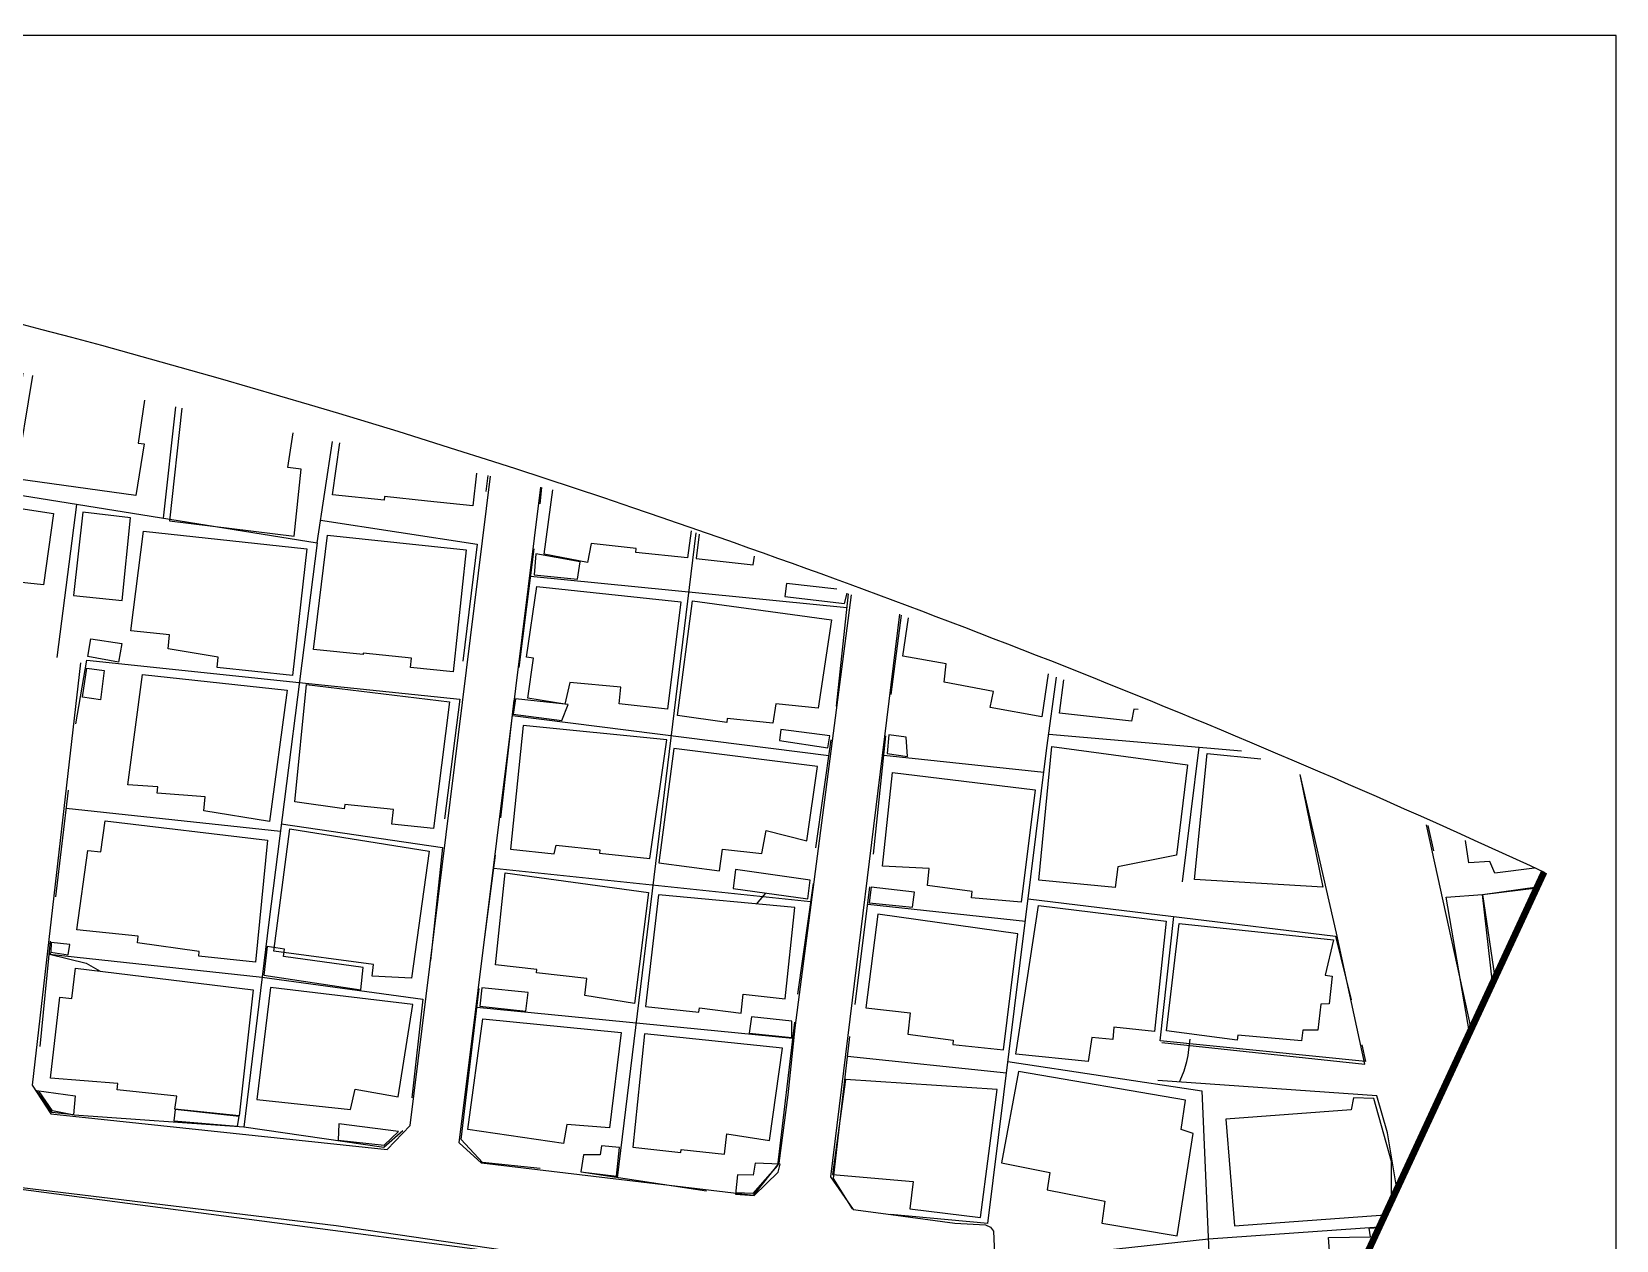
# Model space of a CAD drawing. Header units: millimetres. Extents: x 2406 to 3202, y 1103 to 1810.
# Drawn here: x 3084.3 to 3201.9, y 1529.6 to 1619.3 of the extents above; entities that cross this region are included whole.
import ezdxf
from ezdxf.xclip import XClip

# ---------------------------------------------------------------- set-up
doc = ezdxf.new("R2010")
doc.units = ezdxf.units.MM
doc.header["$LTSCALE"] = 10
doc.header["$MEASUREMENT"] = 0
doc.header["$XCLIPFRAME"] = 2
doc.linetypes.add('A-CENTR01', pattern=[2, 1.25, -0.25, 0.25, -0.25])
doc.layers.add('TN-MACL', color=6, linetype='A-CENTR01')
doc.layers.add('TZ-BASE', color=253, linetype='Continuous')
doc.layers.add('TX-PAPR', color=2, linetype='Continuous', plot=False)

# ---------------------------------------------------------------- blocks, each defined once
blk = doc.blocks.new('JD-222')
at = {"layer": 'TZ-BASE'}
for points, elevation in [([(681.6339873805991, 106.4465022086515), (682.3200223426393, 107.2601886908815)], 42.99999999999999), ([(629.2567999510502, 102.7891995763057), (629.1488406974531, 102.7258495699789), (631.889053281775, 102.0511951277731), (632.9242526283779, 101.459504591563)], 48.99999999999999), ([(713.0473389408726, 93.2804984964896), (713.084010582912, 93.35373913194053), (713.3723865431093, 94.0639020044764), (713.5826430459856, 94.74672716739587), (713.6773301002977, 95.20664494446828), (713.7358606819471, 95.63574536520173), (713.8115121166047, 96.40322556707542)], 39.99999999999999), ([(724.5550848286075, 75.38232760765823), (724.0791278022516, 81.69334054927458), (727.2033450829913, 81.72739026171621), (727.1208615500655, 82.3888783318107), (727.8231189718645, 82.4153530356416)], 41.98199999999998)]:
    blk.add_lwpolyline(points, dxfattribs=dict(at, elevation=elevation))
at = {"layer": 'TZ-BASE', "linetype": 'Continuous'}
for points in [[(625.9061356246821, 136.9715530627, 54.34661780867612), (627.8383382950269, 150.0828269117046, 56.71369879602004), (636.8450793853262, 148.610475073976, 55.97688666786189)], [(637.6159336724959, 135.0910639737267, 53.51521543920055), (639.085734855762, 148.1289866913867, 55.17094154990124), (647.8245257538802, 146.6385325190495, 53.98294569882155)], [(649.0159932764072, 133.2603161153966, 52.70580467668076), (651.0009336206713, 146.3790698950179, 52.54887111531016)], [(650.7044370039075, 146.4352563724678, 52.5693579862811), (662.5001410254044, 144.1999558023526, 51.7543164222938), (661.5417856827844, 137.0827245967521, 51.70883419216059)], [(665.576019321481, 136.1537461539556, 50.14242618637251), (666.3011273179727, 142.5117753607046, 49.82223128623465), (682.0880603553087, 140.7597513194778, 48.24854232277473)], [(671.3168125423545, 86.12643154332181, 47.46687105991383), (678.0470237824193, 141.2082230529049, 48.65136500154693)], [(613.4184171756206, 138.9769692272821, 55.23325297227594), (649.0159932764072, 133.2603161153966, 52.70580467668076), (645.4375322818814, 105.0908177542733, 50.69549010479246), (643.5748232419137, 89.88759901517187, 48.62877756753898), (630.9940557062218, 90.76224192112568, 49.29827599509996), (629.3723567826382, 91.08488197042607, 50.03690741246344), (628.3855973374739, 92.51825414737687, 50.03690741246344)], [(629.7235231942032, 124.7546765666921, 55.88410291839012), (631.1959615628002, 136.1220542141527, 53.9710371367398)], [(649.2730090389086, 134.958969938918, 52.68548446955245), (660.9065776132047, 133.1546746085805, 51.66153267282204), (659.8486598252202, 124.4772455565399, 51.75249713308848)], [(691.6418639582407, 122.011974787747, 46.13089348862258), (693.0196021445736, 132.5797159603389, 45.96897674934831), (694.5518817066622, 133.6168969204009, 45.96897674934831), (704.2299735126144, 132.8256242632051, 44.99027110679062)], [(664.0194759328733, 124.0107876314432, 50.08784751021265), (665.1306486647518, 132.8226373328071, 50.14242618637251)], [(668.5362370249641, 131.8556161614542, 50.09999999999999), (665.2511419024959, 132.4493971038028, 50.21799999999999), (665.1356830474397, 130.8845836156688, 50.17099999999999), (668.3461617661815, 130.5682493042259, 50.07599999999999), (668.5362370249641, 131.8556161614542, 50.09999999999999)], [(698.7944580053736, 82.7364912974881, 44.21518195541138), (703.1954545181652, 118.0544294407882, 45.29220116496601), (705.1807963753527, 132.7478857845417, 44.89411829903526)], [(664.873771082639, 130.7855403277499, 50.12980885158926), (688.3396277934953, 128.472510945925, 47.12544553459283)], [(688.4317730986222, 129.7325882497244, 47.023), (683.8631708041648, 130.2506906285125, 47.023), (683.7507506747497, 129.2855110003729, 47.023), (688.1756588575081, 128.7674563956971, 47.023), (688.4317730986222, 129.7325882497244, 47.023)], [(688.4700640551746, 129.6945966954227, 47.07874316459887), (687.5554588455998, 121.1254612482735, 47.40621522155805)], [(632.2235526808363, 126.1239777288865, 55.80424680519444), (634.5196094117418, 125.7907334831834, 55.80362979220898), (634.2905983212113, 124.4135753432347, 55.82824680519387), (632.0062665073492, 124.8158158222795, 55.82762979220932), (632.2235526808363, 126.1239777288865, 55.80424680519444)], [(631.1208423382777, 119.8259237620514, 54.01569290451747), (631.934850436257, 124.5600851257041, 55.61302882679613), (647.6977638610406, 122.8832681570784, 51.96524726751282)], [(631.6046026848198, 121.8118808735453, 55.42440321138973), (631.9376586983853, 123.9635858625406, 55.4221470787629), (633.2249179530772, 123.7745123802451, 55.40140321138959), (632.9391876022855, 121.6147812131094, 55.40289518291773), (631.6046026848198, 121.8118808735453, 55.42440321138973)], [(647.6977638610406, 122.8832681570784, 51.96524726751282), (659.6228826124861, 121.6544631258294, 51.58694181540356), (658.4725157642097, 112.7596446278912, 51.55237532050231)], [(662.6543744292285, 112.8531224686012, 49.91319574650109), (663.6432618033141, 121.5878210760711, 50.08784751021265)], [(667.6649160004163, 121.2534803211747, 50.09999999999999), (663.7603984110756, 121.6840159228013, 50.07599999999999), (663.5812495103455, 120.5302267356019, 50.07599999999999), (667.1794898409571, 120.0628622280201, 50.07599999999999), (667.6649160004163, 121.2534803211747, 50.09999999999999)], [(663.514509820292, 120.4505735033308, 50.06510805424652), (686.9990915840899, 117.4781585887831, 47.39127408995997)], [(687.0747145957721, 118.9460838474624, 47.25999999999999), (683.4322131571535, 119.4064090244938, 47.18899999999999), (683.3435566245171, 118.5812411511142, 47.18899999999999), (686.9232156940561, 118.0355471470975, 47.142), (687.0747145957721, 118.9460838474624, 47.25999999999999)], [(690.3081812634482, 110.1572351250798, 45.85981939702859), (691.242228595278, 118.9297962438141, 46.22185794888902)], [(692.7433475572616, 118.8451415477903, 46.09999999999999), (691.4515475020453, 119.0113119939051, 46.09999999999999), (691.3360780244402, 117.6259790057666, 46.09999999999999), (692.8496613618918, 117.3909648505214, 46.09999999999999), (692.7433475572616, 118.8451415477903, 46.09999999999999)], [(703.3312209419964, 119.0592327275663, 45.26497850456953), (721.6503491757612, 117.461620373826, 43.30371806354167)], [(687.164398439636, 118.6329491101787, 47.40621522155805), (686.0170800038031, 110.6180821488379, 47.3025157368543)], [(714.4654883258627, 118.0882125514036, 44.07293498146838), (713.2261222002853, 108.0884037611831, 43.63119012050084)], [(731.9070943434199, 110.3985067672329, 42.18807621712214), (730.0464208515477, 118.6911840281682, 42.38041967064868)], [(691.0902793212153, 117.5026905197883, 46.16296211645795), (702.9687311389134, 116.2349773556343, 45.23671704132784)], [(629.6327399469155, 106.9831782505498, 52.05267985196772), (630.5631617229956, 114.8981410628185, 53.71732947484355)], [(630.4056982287148, 113.5586220039695, 53.43560611759351), (646.2978583608929, 111.8632694054104, 51.17880571329513)], [(646.367251240823, 112.4095273148851, 51.21778937645136), (658.3340888703533, 110.6428189394937, 51.279481939703), (657.434101835388, 102.2525586136035, 51.24855402321241)], [(661.4069951661804, 103.4117167484073, 50.10240182385528), (662.2715164735855, 110.081041520054, 49.91319574650109)], [(662.1468901618791, 109.1196154210193, 49.94047102054949), (685.6500473086198, 106.626632970816, 47.27322698152894)], [(685.609084058, 108.2106531508616, 47.49699999999999), (680.0746838633204, 108.9993326320255, 47.49699999999999), (679.9129827275756, 107.5864126968954, 47.47299999999999), (685.4494110737578, 106.8360653314157, 47.44899999999999), (685.609084058, 108.2106531508616, 47.49699999999999)], [(685.8405924018298, 107.9758752821654, 47.3025157368543), (684.6806813887379, 99.76259101572214, 47.12422539473209)], [(688.9602346090542, 98.97970262391027, 45.83434934815399), (690.0481096342264, 107.7131991703645, 45.85981939702859)], [(693.3747824987804, 107.321815035335, 45.98199999999999), (690.1573700190347, 107.6982651479193, 46.00599999999999), (690.0013350279769, 106.524454232509, 46.00599999999999), (693.2102882021863, 106.2085178527632, 46.00599999999999), (693.3747824987804, 107.321815035335, 45.98199999999999)], [(735.527231545304, 107.1414982256538, 42.80934557201285), (739.5806029283849, 107.7182354444521, 43.13934320329719)], [(689.8885717041267, 106.4324234111991, 45.85608418959931), (701.5904490084504, 105.1742816954793, 44.8994215387216)], [(701.7963149610732, 106.8263532127603, 44.94980139817233), (724.6211723723391, 104.061360605614, 42.01566130616889), (725.7615685990313, 99.33542943303473, 42.11026434484599)], [(726.5692006967438, 95.98585178892245, 42.22669885398703), (726.8436929107702, 94.7490918993717, 42.22669885398703), (711.6045290133625, 96.29557167825988, 42.55417091094621), (712.607148746727, 105.5167338379251, 43.56006650228127)], [(628.4697746879538, 95.86294220059062, 49.951400819813), (629.2431355173176, 103.6788299958862, 52.16001791508212)], [(630.5445033734723, 102.6674122124678, 52.08886833266841), (630.6697600188199, 103.4467810151982, 52.01569750101406), (629.2768895259069, 103.581214447855, 52.01786833266668), (629.2599754325056, 102.8668609256274, 52.08669750101761), (630.5445033734723, 102.6674122124678, 52.08886833266841)], [(629.1488406974531, 102.7258495699789, 51.89072427688484), (644.9374444787682, 101.0091581406014, 50.14063279192537)], [(644.9387616956083, 101.0199091143731, 50.14209427010782), (656.8744873175456, 99.37838889140403, 50.06783532895403), (656.0620376066363, 92.04723819956416, 49.40379476900903)], [(665.5890509718738, 86.8084630240046, 47.82101316037301), (661.3040996694763, 87.26329523063032, 47.91925477746076), (659.7175260366639, 88.95272978307912, 47.91925477746076), (661.0415907409915, 100.1784976704803, 50.03872670166877)], [(536.4429567696934, 98.67100787346135, 48.12119587925225), (551.0817086428578, 94.32651980270748, 47.62998779381348), (607.2702471474768, 87.88211962030618, 47.52083044149376), (678.800037663168, 78.45658882448333, 47.37346801586213)], [(660.87834489753, 98.79445658769691, 49.77741395707989), (684.3140146378137, 96.47657865629299, 47.06966713897241)], [(684.456321220292, 97.68541973849642, 47.09693605665215), (683.2030855075864, 87.0396520702925, 46.85678988154876), (681.3607427687966, 84.95058954539127, 46.51294422174162), (680.1465541023354, 84.99743911175756, 46.51294422174162)], [(688.7713419366919, 83.80905331147369, 44.61360629137838), (687.3417881542118, 86.06004531131475, 44.72640222210876), (688.5560324607359, 96.60459702130174, 45.7906864072261)], [(688.3896300389897, 95.15955097030383, 45.64483481475623), (700.1864232520747, 93.90699378270074, 44.55582601306305)], [(700.2919689179107, 94.75399633919005, 44.58165532450225), (714.6985899628198, 92.57681236343342, 43.44744191076263), (715.6647723462956, 70.27854194608517, 42.11026434484599), (709.6848827518988, 68.96145028696628, 42.3831577256453)], [(638.4965141539869, 91.18002238502959, 49.38999999999999), (638.380161142326, 90.3406551850203, 49.38999999999999), (643.1153271658404, 89.95368750137277, 49.38999999999999), (643.2315533572983, 90.66121031506918, 49.38999999999999), (638.4965141539869, 91.18002238502959, 49.38999999999999)], [(655.3791140712856, 89.61724736719043, 49.30191457351062), (653.9665018440282, 88.36010111679207, 49.2564323433774), (643.5748232419137, 89.88759901517187, 48.62877756753898)], [(671.4693329512374, 88.3552237462718, 48.15899999999998), (670.1228899682756, 88.4823154200858, 48.15899999999998), (670.0381169982429, 87.82554564031307, 48.15899999999998), (668.7888768666016, 87.81610671064118, 48.15899999999998), (668.6044722277147, 86.57209901107126, 48.15899999999998), (671.2491180534707, 86.24726150048082, 48.15899999999998), (671.4693329512374, 88.3552237462718, 48.15899999999998)], [(677.9208408786799, 85.1254494478053, 46.6002701035974), (668.6180335375539, 86.53548936772859, 47.82101316037301)], [(698.7944580053736, 82.7364912974881, 44.21518195541138), (691.5703734661511, 83.39772315556183, 44.29704996965118)], [(699.2533766166598, 79.84585145337041, 44.19335048494743), (715.1744907579559, 81.59362243648502, 42.78880449639382), (727.8536506940436, 82.48105931931059, 42.16186481895052)]]:
    blk.add_polyline3d(points, dxfattribs=at)
at = {"layer": 'TZ-BASE'}
for points in [[(631.4565040876914, 124.3601107001887, 52.74037117158201), (627.8777226368547, 93.00797681228141, 46.69669243147982), (629.2628880129778, 90.87519508850528, 46.1327127778279), (654.2111304426799, 88.22800324085983, 45.82525290212734), (655.9291708313103, 89.99229211269994, 45.79978285325274), (662.650425592874, 144.3466341878811, 47.50809541705646), (628.0343794569781, 150.1657296427875, 53.55177415715863)], [(628.4548250773514, 148.8587443788711, 57.93262256359032), (636.018035677349, 147.7876265428495, 57.93262256359032), (635.6052178982936, 144.5749251123052, 57.93262256359032), (636.3179566152103, 144.4986655472021, 57.93262256359032), (635.7365623414225, 140.6695300442807, 57.93262256359032), (636.1944911042519, 140.6206910413166, 57.93262256359032), (635.5689675133908, 136.768048021564, 57.93262256359032), (626.6684156695555, 138.0053236080275, 57.93262256359032), (628.4548250773514, 148.8587443788711, 57.93262256359032)], [(638.0697728992673, 134.9052892015607, 56.3189130384637), (647.3173022859555, 133.7649238037993, 56.12606838269885), (647.8504196550348, 138.7430716390954, 56.12606838269885), (646.8608246165386, 138.8481509418634, 56.12606838269885), (647.7418437866436, 144.8611733283615, 56.12606838269885), (644.4867851428862, 145.4313533219101, 56.12606838269885), (644.6845284895389, 147.2849613087601, 56.12606838269885), (639.4839589545445, 147.8455302270886, 56.1478998531628), (638.0697728992673, 134.9052892015607, 56.3189130384637)], [(651.361332659144, 145.3475890989357, 53.38985741788437), (661.4746247157163, 144.0606528998469, 53.38985741788437), (660.5878058967355, 136.0093860813649, 52.48021281521999), (657.2208418796363, 136.3672215771221, 53.4990147702041), (654.0266705773247, 136.7103713301767, 53.4990147702041), (653.9957027983037, 136.4196807789267, 53.4990147702041), (650.1574360734085, 136.8314677980961, 53.4990147702041), (651.361332659144, 145.3475890989357, 53.38985741788437)], [(683.9676994195033, 92.28342624212382, 43.15817492711536), (683.2917297666136, 87.19994927957305, 43.28916374989903), (681.380065455829, 84.79477993788896, 43.67303377222341), (661.2174246288778, 87.20692646870157, 45.57782957020263), (659.5552555176837, 88.7158220402489, 45.66333616285308), (663.7791655625624, 122.4370243310987, 47.15515331122268), (666.2804054556182, 142.6455386008311, 46.90045282247664), (681.7081535600882, 140.8958835841913, 44.70730788857653)], [(677.694351831422, 140.7801922171493, 51.10301088678611), (676.503817989782, 132.1415701528604, 51.14849311691933), (672.6759607222921, 132.5487049472285, 51.05025149983157), (672.7071677943459, 132.8474542043405, 51.05025149983157), (669.3620967033203, 133.2029023665236, 51.04661292142092), (669.0940487984917, 131.8024469689408, 50.95928703956513), (665.8674989378487, 132.4258834106149, 50.95928703956513), (667.2197552157158, 142.1647194784891, 51.15031240612466), (677.694351831422, 140.7801922171493, 51.10301088678611)], [(678.2202090091014, 140.3736959333182, 49.36558969569712), (677.1522095047403, 132.1006013456499, 49.4711084696062), (681.3878879832919, 131.6412759414234, 49.4711084696062), (681.5595103035157, 132.7531085632509, 49.4711084696062), (684.6436890532204, 132.4250133932219, 49.53114501338204), (684.8818005988724, 134.1671072173631, 49.55843435146198), (688.2961358011817, 133.7037540834572, 49.55843435146198), (688.8710884678585, 138.3291841643222, 49.55843435146198)], [(614.6970191821747, 137.8968287181342, 58.70036260823906), (626.4490593542869, 136.4100910836714, 58.53298800134882), (626.3969799973711, 135.9182580421329, 58.53298800134882), (629.4570882870466, 135.4481747988611, 58.53298800134882), (628.7079724650539, 130.1412752816686, 58.53298800134882), (624.0424081168021, 130.6410375372507, 58.53298800134882), (623.7254592345271, 128.8474298860237, 58.53298800134882), (619.2381308896001, 129.4197037067497, 58.53298800134882), (619.0942151166382, 128.1669514367823, 58.52207226611684), (613.2555492618412, 129.1737076329009, 58.52207226611684), (614.6970191821747, 137.8968287181342, 58.70036260823906)], [(689.7677350922313, 138.007888159249, 43.50263361523998), (684.4731976073235, 97.2466348396265, 43.01990894751037), (683.9676994195033, 92.28342624212382, 43.15817492711536)], [(631.6260877983295, 135.541486749833, 56.97567644158739), (630.9536083237908, 129.3594667437719, 56.97567644158739), (634.5465722538938, 128.9776720402006, 56.97567644158739), (635.1753461230255, 135.1128431397665, 56.97567644158739), (631.6260877983295, 135.541486749833, 56.97567644158739)], [(648.2564721407543, 132.8267164791469, 57.93626114200098), (647.1948048480554, 123.4212421391276, 57.93626114200098), (641.6066868610214, 124.014662193571, 57.93626114200098), (641.6850634804287, 124.7736233951582, 57.93626114200098), (637.9682092982111, 125.4003266643558, 57.97992408292887), (638.0617924269754, 126.4331980009738, 57.97992408292887), (635.1907675101538, 126.73932857404, 58.0072134210088), (636.1465424950875, 134.1332316825574, 58.01812915624078), (648.2564721407543, 132.8267164791469, 57.93626114200098)], [(649.8029420744278, 133.8444903953932, 53.29889295761794), (660.0909889831091, 132.7510322095186, 53.53903913272134), (659.1279318993329, 123.6743207426043, 52.81132345058982), (655.9640866810805, 124.0107377985842, 52.93867369496284), (656.0376520487771, 124.699607261311, 53.07148180695184), (652.4448415499937, 125.0823901242402, 53.22430210019946), (652.4320518581662, 124.9609141029068, 53.22430210019946), (648.7649759819615, 125.3542161718069, 53.28251935476997), (649.8029420744278, 133.8444903953932, 53.29889295761794)], [(703.6147015329625, 133.0460950972338, 42.46201753895086), (694.5186628154188, 133.8396310785902, 43.21821147089121), (692.8223320258548, 132.6518373875006, 43.305537352747), (687.1367534970341, 86.17992353840964, 42.89437799234269), (688.8076096627337, 83.75585883762687, 42.81614855651355)], [(702.8183437390544, 120.3444050870021, 47.17516549248129), (698.9758947709051, 121.0290648032387, 47.17516549248129), (699.2145513906144, 122.2337112320238, 47.17516549248129), (695.5737234985281, 122.9133767820313, 47.17516549248129), (695.7207008020487, 124.2901275481854, 47.17516549248129), (692.5080654372578, 124.859792372823, 47.17880407089195), (693.5675956422638, 132.4005146025447, 47.35345583460351), (704.3707356339146, 130.7595419274003, 47.36619085904081), (702.8183437390544, 120.3444050870021, 47.17516549248129)], [(718.234536520933, 127.8073595140304, 47.84660403916047), (717.572791226441, 121.8352603245585, 45.71973412821827), (711.5536838661064, 122.3316589374444, 45.76703564755682), (711.3837355147407, 120.7287548361055, 45.76703564755682), (709.6425566844118, 120.9141012154578, 45.78158996119945), (709.4667648164323, 120.0296001023089, 49.12544352059373), (704.1239003450901, 120.6122631622129, 49.20185366721754), (705.6007522958098, 132.144214095053, 49.16546788311096)], [(675.026944738609, 120.9223251513322, 51.13939667089268), (671.438086877024, 121.3044942881679, 51.13939667089268), (671.5714890398667, 122.5416753028403, 51.09391444075946), (667.7857425928232, 122.8876244877174, 50.83011750598679), (667.419199823169, 121.2960179413785, 50.82647892757613), (664.6732586146973, 121.7233923430031, 50.84649110883475), (665.0732938021829, 124.7103824415826, 51.11392662201808), (664.5536388694018, 124.7657697220857, 51.11392662201808), (665.3270969360892, 130.0273983312072, 51.11392662201808), (676.0263039670244, 128.8771831722988, 51.11392662201808), (675.026944738609, 120.9223251513322, 51.13939667089268)], [(676.8781013579282, 128.9665487417078, 49.48202420483817), (687.2052356435452, 127.5512828851643, 49.48202420483817), (686.2243747210596, 120.9799687966879, 49.48202420483817), (683.0715526864806, 121.3156862649193, 49.48202420483817), (682.8441178694775, 119.8704695323249, 49.37286685251844), (679.4582253848785, 120.2302320689196, 49.38560187695575), (679.4260301535542, 119.931636243331, 49.38560187695575), (675.7713512445916, 120.4373674687231, 49.38560187695575), (676.8781013579282, 128.9665487417078, 49.48202420483817)], [(711.7257545504835, 96.15733503625961, 41.33706643258126), (726.7947594416328, 94.55125733307796, 39.45228281586065), (724.6760530885658, 104.2714275162143, 40.17999849799216), (719.3912307002756, 127.3928804886818, 41.0661219834388)], [(734.6898193288362, 97.19294595526299, 39.26069845869888), (728.7758162021346, 124.0300954749109, 40.4633133505103)], [(636.0598118147172, 123.4854616443336, 55.87500647236348), (646.8067390626238, 122.3167051563796, 55.95505519739795), (645.4823905376543, 112.5816317112767, 55.95323590819262), (640.6120293206768, 113.3722603322822, 55.8131506393823), (640.7211837048526, 114.394618058519, 55.8131506393823), (637.1400847860787, 114.6703362732951, 55.8131506393823), (637.1910042605887, 115.1481816531159, 55.8131506393823), (634.9807637351041, 115.3041490208707, 55.83134353143559), (636.0598118147172, 123.4854616443336, 55.87500647236348)], [(648.23826897869, 122.7441242705972, 53.46626756450819), (658.8577617669653, 121.4585368858534, 53.35165234457247), (657.6710219573288, 112.049206961703, 52.90228791085627), (654.5764154588687, 112.3688014227664, 52.9295772489362), (654.691964689031, 113.4518971596262, 52.98961379271204), (651.0802257322939, 113.8366070625489, 53.29343509000195), (651.0391863461409, 113.520156799641, 53.29343509000195), (647.3630930875079, 114.0443927712622, 53.31708584967122), (648.23826897869, 122.7441242705972, 53.46626756450819)], [(674.9778464091942, 118.6378080571012, 50.82102105996015), (664.3181418624299, 119.7100388986291, 50.85740684406672), (663.3728787459258, 110.5263303535467, 50.36074089101196), (666.6070367045177, 110.1800078177184, 50.49536829220629), (666.762257555034, 110.8147073432046, 50.58815204167806), (670.0037929232349, 110.4702752643498, 50.94473272592251), (669.9776673834422, 110.2172881971928, 50.94473272592251), (673.7238818635524, 109.8187821517058, 50.94473272592251), (674.9778464091942, 118.6378080571012, 50.82102105996015)], [(674.395826083055, 109.492825151654, 49.26007092178806), (678.8792017906962, 108.9211650572834, 49.26007092178806), (679.1154426753637, 110.5208597918972, 49.26007092178806), (682.0322973520088, 110.2035652995692, 49.21276940244951), (682.3617432633473, 111.9082020326168, 49.24551660814543), (685.3831136398949, 111.1364909156691, 49.28736025986799), (686.1691698796058, 116.6552309518738, 49.28736025986799), (675.5067991136166, 117.9970631495817, 49.62029018444316), (674.395826083055, 109.492825151654, 49.26007092178806)], [(703.5480358623026, 118.1352897878969, 46.42743762909117), (713.6367351899098, 116.7681775469682, 47.12422539473209), (712.8152818746457, 110.069901988958, 44.67910070277021), (708.466535966756, 109.207930395205, 44.68819714879686), (708.2659602733038, 107.668476793624, 44.69365501641285), (702.590571810666, 108.2147283827362, 47.70094007282131), (703.5480358623026, 118.1352897878969, 46.42743762909117)], [(715.0821750883479, 117.6306133415492, 45.68152905490637), (721.795645964361, 116.9656819172378, 47.81009742514103), (723.6628528734727, 107.685307174921, 43.60026220401026), (714.1494343922823, 108.2668515016558, 44.83737886363382), (715.0821750883479, 117.6306133415492, 45.68152905490637)], [(740.2770032389963, 109.216934931057, 44.80837273844017), (736.425974050886, 108.7324406850967, 44.74239727995453), (736.0751699838147, 109.6015560436645, 44.66738333307918), (734.5143050417828, 109.4947776180343, 44.66738333307918), (734.2318156737892, 111.3774121437164, 44.50581483211689), (735.2787097502733, 111.4719044326921, 44.25192147346186), (735.0359561418009, 113.9363310770714, 43.98264063852471), (732.0416805131536, 113.6898286236683, 43.8172252684919), (731.7121636531956, 117.6745690969401, 43.39983997433932), (743.4238958563365, 118.7812389609171, 44.36708258728186)], [(702.328322762798, 114.9203652233118, 47.29887715844365), (701.2810507165268, 106.5722015174106, 47.29887715844365), (697.5978335414547, 106.8941351166577, 47.29887715844365), (697.6484461528889, 107.3700041779666, 47.29887715844365), (694.3279860822659, 107.8187813157274, 47.31161218288095), (694.4602832371311, 109.0814334701281, 47.36255228063015), (690.9984208410897, 109.2647630944848, 47.36073299142483), (691.7382537516241, 116.2064438896487, 47.36073299142483), (702.328322762798, 114.9203652233118, 47.29887715844365)], [(645.3318843085726, 111.1821532816393, 54.26493552564752), (644.4431474766461, 102.13438140988, 54.79798726280885), (640.2388508020958, 102.5807382990606, 54.79798726280885), (640.2745932503312, 102.9152147218992, 54.79798726280885), (635.6917934839148, 103.5569594550179, 54.67245630764116), (635.7464628853777, 104.0524382703297, 54.59422687181202), (631.1978081952257, 104.5360719230375, 54.5232745928042), (632.0064905321051, 110.4156125409936, 54.5232745928042), (632.9672755200008, 110.3139945936564, 54.5232745928042), (633.2806106976641, 112.6252864546259, 54.44322586776973), (645.3318843085726, 111.1821532816393, 54.26493552564752)], [(646.9987760387012, 112.0304438921448, 53.04783104728256), (657.3356161031988, 110.3778790724755, 52.8477092346964), (656.0315373281192, 100.9493250185042, 53.00780668476533), (653.1073560249351, 101.0825643004209, 53.06420465013053), (653.1999524989224, 101.9526596361538, 53.06420465013053), (645.8129355180718, 102.939748854842, 53.06602393933585), (646.9987760387012, 112.0304438921448, 53.04783104728256)], [(673.6182826407894, 107.3072460076655, 50.94655201512784), (672.5904781082645, 99.07142559651402, 50.94655201512784), (668.8946948296798, 99.65134193358244, 50.44988606207308), (669.0314724861819, 100.9102624523221, 50.2806921659775), (665.3093355660385, 101.3465212605661, 50.15152263239916), (665.3353752444964, 101.592437781248, 50.15152263239916), (662.2531728135946, 101.9202260884049, 50.17517339206843), (662.9882930294552, 108.7533445029985, 51.0520707890369), (673.6182826407894, 107.3072460076655, 50.94655201512784)], [(673.4082883679366, 98.83110210800078, 48.79979075283988), (677.3666685217759, 98.41078489713254, 48.79979075283988), (677.402410969924, 98.74526132005849, 48.79979075283988), (680.4891375856241, 98.33581193449209, 48.85982729661573), (680.6412639916234, 99.7522425033676, 49.00537043304203), (683.759568021429, 99.41581275156932, 49.02720190350598), (684.4783935071027, 106.1765745371813, 49.02720190350598), (674.3539278446406, 107.1373632994073, 49.20367295642286), (673.4082883679366, 98.83110210800078, 48.79979075283988)], [(734.5452692309918, 96.88066658237949, 42.74202536327856), (732.8203680269944, 106.9667472799774, 42.74202536327856), (735.527231545304, 107.1414982256538, 42.80934557201285), (736.4464814941457, 100.973399015289, 42.76736107002623)], [(735.5292078639322, 107.1411913627526, 44.11920449052856), (739.5472045220376, 107.6463598670671, 44.13500448539284)], [(736.2751533160044, 100.6046894546598, 44.23273269928756), (735.5292078639322, 107.1411913627526, 44.11920449052856)], [(702.5742077684554, 106.3430774489825, 45.74520417709287), (712.038604332105, 105.172075022303, 46.01627826868686), (711.1678734420857, 96.98978843991063, 46.01627826868686), (708.1702782761131, 97.30848770323792, 46.01627826868686), (708.0720541139599, 96.38259515343816, 46.01627826868686), (706.5349822513817, 96.54636966032558, 46.01627826868686), (706.2574063086649, 94.74563658851548, 46.01627826868686), (700.8957302282797, 95.30490898009157, 45.98898893060693), (702.5742077684554, 106.3430774489825, 45.74520417709287)], [(701.0278032404894, 104.2242563060136, 47.32616649652358), (690.6352660236007, 105.6810487393523, 47.23702132546247), (689.7387212077447, 98.72726923515438, 47.23702132546247), (693.041829314403, 98.37530071966466, 47.23702132546247), (692.8728874135995, 96.7853961205401, 47.23702132546247), (696.2317322647432, 96.32964699345757, 47.35163654539819), (696.198769875773, 96.02611037163297, 47.35163654539819), (699.9728062474169, 95.62429640232585, 47.35163654539819), (701.0278032404894, 104.2242563060136, 47.32616649652358)], [(713.0142553922196, 104.9902261587849, 46.62392086326668), (724.4536668897781, 103.7777025133546, 44.89741540740967), (723.8450595150061, 101.1550277215138, 44.89741540740967), (724.3716315627389, 101.0985664202599, 47.8519410768636), (724.1514633245533, 99.02884012265713, 47.8519410768636), (723.5162867175823, 99.00501412904123, 47.8519410768636), (723.3112955058168, 97.07865678871167, 44.77370374144731), (722.19665334202, 97.08879813019303, 44.77370374144731), (722.077689026366, 96.28351588686928, 44.77370374144731), (717.359642487776, 96.71249241146143, 44.63543776184233), (717.3168604802631, 96.34571359545225, 44.46260528733609), (712.0619533763675, 97.03210949272034, 44.46260528733609), (713.0142553922196, 104.9902261587849, 46.62392086326668)], [(644.2780275864934, 100.0672395612637, 52.31101891912441), (643.2356687806023, 90.71442623483017, 52.32739252197237), (638.4669431425573, 91.22109850530978, 52.55844225104912), (638.6087870487827, 92.18676941504236, 52.44746560952407), (634.1855610172206, 92.65699964974192, 52.41289911462282), (634.2334118609433, 93.11508184406557, 52.41289911462282), (629.223816156009, 93.50432068263763, 52.41289911462282), (629.9167416169948, 99.51821287540952, 52.41289911462282), (630.8077417290187, 99.42338249849854, 52.41289911462282), (631.1029100107262, 101.6828480736294, 52.38197119813223), (644.2780275864934, 100.0672395612637, 52.31101891912441)], [(530.2735599058215, 100.2199282510264, 46.26552088981691), (531.6913261711015, 100.3175541541423, 45.69790265775433), (540.3913444999198, 97.62582495584502, 45.73974630947689), (550.2625119038275, 94.49925573565997, 45.7470234662982), (571.6753164604015, 91.77661822512164, 45.7470234662982), (599.0412650900544, 88.79754427517764, 45.6396854031838), (650.4363459964807, 82.57018154123216, 45.74884275550353), (678.9160760107916, 78.4152959450148, 43.703961688714), (687.4953887224256, 77.38374449446565, 42.79977495366559), (688.967323842895, 77.01554346072953, 42.59601456266877), (690.5605144053989, 75.92923511064146, 42.24489174604032), (692.6241006172495, 73.31668138949317, 41.74276792536958), (693.1092226851615, 72.21115817429381, 41.63179128384452), (693.8546956366044, 67.9007406680903, 41.37527150589317), (693.8228072683269, 67.60412116086809, 41.37527150589317), (693.5629497781338, 67.22753241340979, 41.37527150589317), (692.6294734397961, 66.41007787315175, 41.37527150589317), (691.6725866370834, 65.76121144084027, 41.53354966675677), (688.7364761836652, 64.97033888130682, 42.21578311875506)], [(645.5666574448114, 100.2456354365859, 51.12484235725005), (644.553037688107, 91.93171385955065, 51.12484235725005), (651.5139538043586, 91.19193022762192, 51.20125250387386), (651.8384238409053, 92.70809881825699, 51.20125250387386), (655.0344814996351, 92.13594810193172, 51.20125250387386), (656.1211034434091, 98.98431562646874, 51.20125250387386), (645.5666574448114, 100.2456354365859, 51.12484235725005)], [(661.3308412054903, 97.90924797748448, 50.22429420061231), (671.6022850165027, 96.90438627669937, 50.1096789806766), (670.7295124020893, 89.82345378419268, 50.1096789806766), (667.5647044162615, 90.06894189483137, 50.24794496028159), (667.3218207882019, 88.667615186685, 50.31162008246809), (660.2168458137894, 89.69187033831258, 50.04600385849009), (661.3308412054903, 97.90924797748448, 50.22429420061231)], [(672.4501785208413, 88.39149390064995, 48.43593291177412), (676.0205499278381, 88.00106334796874, 48.43593291177412), (676.0448159977968, 88.22903957005474, 48.43593291177412), (679.2729591392272, 87.87656707703718, 48.47595727429136), (679.4370714964462, 89.38322700350545, 48.5796567589951), (682.5932522378862, 88.89316667307867, 48.61968112151233), (683.5651435522304, 95.73910877577146, 48.65606690561891), (673.3334892924759, 96.81773897676612, 48.65606690561891), (672.4501785208413, 88.39149390064995, 48.43593291177412)], [(699.5063616778934, 92.6658333784726, 47.27158782036372), (688.2486281656602, 93.41904328615055, 49.40379476900903), (687.2714175306028, 86.35635085517424, 47.04417666969762), (693.2552214371972, 85.84114622877678, 47.04417666969762), (693.0074213220505, 83.80202188171097, 47.07510458618821), (698.2556379083835, 83.17029989941511, 47.19335838453458), (699.5063616778934, 92.6658333784726, 47.27158782036372)], [(701.0843145594699, 94.01672112513916, 46.61118583882937), (699.8146311600285, 87.23422091739485, 46.61118583882937), (703.3998955353745, 86.50954763928894, 46.61118583882937), (703.2181355421199, 85.21510826071608, 46.61118583882937), (707.497701458371, 84.38667868034099, 46.61118583882937), (707.2556301752338, 82.74943389292457, 46.62210157406135), (712.8634284955624, 81.82001579608186, 46.67304167181055), (714.0506761363358, 89.40769818541594, 46.67304167181055), (713.1487737805292, 89.69953399628866, 46.67304167181055), (713.4893917935551, 91.89324759872397, 46.67304167181055), (701.0843145594699, 94.01672112513916, 46.61118583882937)], [(729.1667265445867, 85.30688531775377, 38.55182735743532), (728.4748343801184, 89.46222302375827, 38.99564122532313), (727.6716943976935, 92.21504542432376, 39.3540411987729), (711.4251658040739, 93.33503678749548, 41.33706643258126)], [(728.7757014833333, 83.40939062999678, 48.14666592812685), (728.778869146452, 87.32729542310699, 48.14666592812685), (727.4573765916284, 92.00139880506322, 48.14666592812685), (725.9493428812711, 92.05238241836196, 48.14666592812685), (725.7804498369806, 91.15365435084095, 48.14666592812685), (716.4718555428262, 90.47990865018801, 47.90651975302346), (717.1090512012597, 82.55227383950842, 48.15394308494817), (728.7757014833333, 83.40939062999678, 48.14666592812685)], [(688.8076096627337, 83.75585883762687, 42.81614855651355), (691.6052476126351, 83.3811764366692, 42.35586838756537), (696.3448451455915, 82.75860095891403, 41.96654049762501)], [(696.3448451455915, 82.75860095891403, 41.96654049762501), (698.6281967620889, 82.63682084571337, 41.85920243451061), (699.0045208249358, 82.45998702652287, 41.85920243451061), (699.2256561068643, 82.16354784712894, 41.85920243451061), (699.7938314075, 69.21606431441614, 41.05689589496063), (703.0857245740481, 67.03212466777768, 40.88588270965973), (722.9099101458851, 71.84180297728744, 39.25206057870345)]]:
    blk.add_polyline3d(points, dxfattribs=at)
at = {"layer": 'TZ-BASE', "linetype": 'Continuous'}
for points in [[(645.0612313488673, 101.1519546695927, 50.85699999999999), (652.2734672902443, 100.0832874223124, 50.88099999999999), (652.4324156982184, 101.7324836113548, 50.88099999999999), (646.5211005516467, 102.5450875983515, 50.80999999999999), (646.6141786206281, 103.105441480322, 50.80999999999999), (645.3260609222052, 103.2953277492197, 50.80999999999999)], [(661.2500200456998, 100.2216962102393, 49.69799999999999), (661.0956836237456, 98.85620792070404, 49.62699999999999), (664.523081285588, 98.4919050183671, 49.62699999999999), (664.6943856507132, 99.86702230593073, 49.62699999999999)], [(684.2552908457292, 97.75070381499245, 46.92899999999999), (681.2621944728016, 98.07882437668741, 46.95199999999999), (681.0842849355831, 96.85332480960642, 46.95199999999999), (684.2491813450761, 96.53304472108721, 46.95199999999999)], [(628.1995789765206, 92.60431588665233, 50.05299999999999), (631.0600484942552, 92.20182895936887, 50.07599999999999), (630.9438026853313, 90.78185117369867, 50.07599999999999), (629.368296763656, 90.9718329908792, 50.07599999999999)], [(650.6283184029453, 90.13294211422908, 49.38999999999999), (650.5960988390434, 88.90141663825489, 49.38999999999999), (654.0109754694859, 88.54007514860132, 49.31899999999999), (655.0685895354545, 89.56392693871749, 49.24799999999998)], [(683.380476454302, 87.1241013109393, 46.526), (681.5245923859475, 87.21593989164103, 46.645), (681.4003382322262, 86.32444849782041, 46.645), (680.2249397662818, 86.32783175157965, 46.645), (680.0859662940493, 84.91138289138325, 46.621), (681.4596540250932, 84.80333652408444, 46.621), (683.2327554576914, 86.52466865655151, 46.57399999999999)]]:
    blk.add_polyline3d(points, close=True, dxfattribs=at)

msp = doc.modelspace()

# ---------------------------------------------------------------- linework, layer by layer
at = {"layer": 'TN-MACL', "const_width": 0.5}
msp.add_lwpolyline([(3116.564102378685, 1384.589403651009), (3196.529727177909, 1556.942309364031)], dxfattribs=at)
at = {"layer": 'TX-PAPR'}
msp.add_lwpolyline([(2405.888665652001, 1103.050959204715), (3201.888665942603, 1103.050959204715), (3201.888665942544, 1619.050959393104), (2405.888665652001, 1619.050959393104)], close=True, dxfattribs=at)
msp.add_lwpolyline([(2465.340968311571, 1378.683789841971), (2441.169979536946, 1567.152175296005), (2640.68086527615, 1590.46120517517), (2839.596330803248, 1615.365357706376, -0.05349547727819447), (2986.036194424098, 1615.473649478919, -0.05538843741618223), (3128.879032623616, 1584.008826881089, -0.02656060099874212), (3196.529727177909, 1556.942309364031), (3116.564102378685, 1384.589403651009, 0.02649247736034283), (3067.7645262392, 1404.106027821743, 0.0553884374161671), (2965.905629797791, 1426.543079247867, 0.05274901855642684), (2861.475727877736, 1426.621320218221), (2663.507038035965, 1401.83570369932), (2465.340968311571, 1378.683789841971)], format="xyb", dxfattribs=at)

# ---------------------------------------------------------------- block references
at = {"layer": 'TZ-BASE'}
ref = msp.add_blockref('JD-222', (2456.435867184086, 1448.119510798739), dxfattribs=at)
XClip(ref).set_block_clipping_path([(8.905101127485977, -69.4357209567388), (-15.265887647110503, 119.03266449726652), (184.24499809215195, 142.3416943764314), (383.16046361919143, 167.24584690775373), (529.6003272400703, 167.35413868023898), (672.4431654395303, 135.8893160824082), (740.0938599938818, 108.82279856532114), (660.1282351946575, -63.53010714770062), (611.3286590551725, -44.01348297696677), (509.46976261376403, -21.576431550871348), (405.03986069370876, -21.498190580517985), (207.0711708519084, -46.28380709938938)])

doc.saveas('drawing.dxf')
